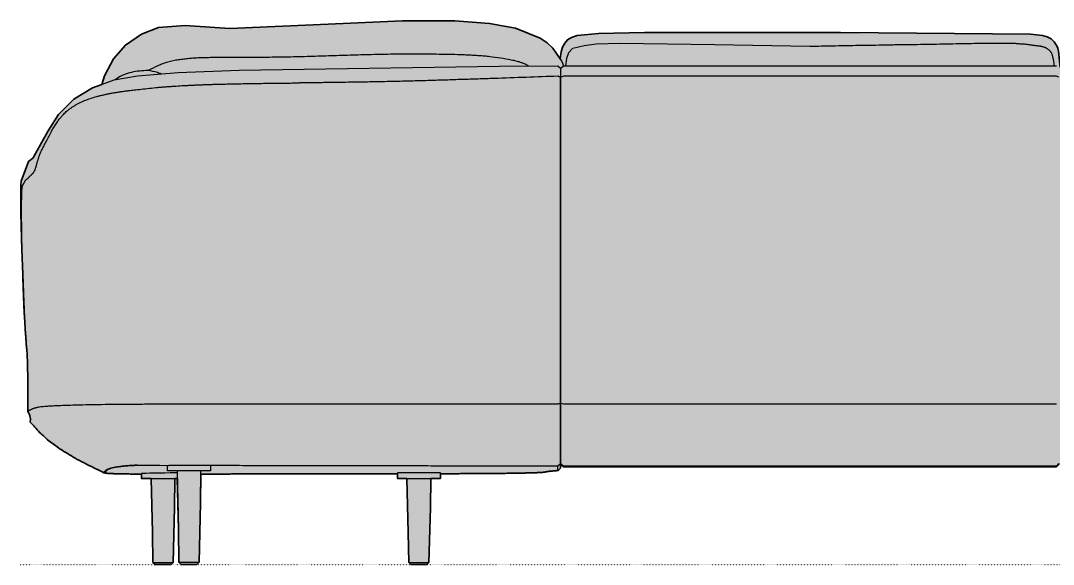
# Model space of a CAD drawing. Header units: millimetres. Extents: x -9 to 4756, y -3292 to 797.
# Drawn here: x 0 to 1513, y -1227 to -431 of the extents above; entities that cross this region are included whole.
import ezdxf

# ---------------------------------------------------------------- set-up
doc = ezdxf.new("R2010")
doc.units = ezdxf.units.MM
doc.linetypes.add('Dots', pattern=[1, 0, -1])
doc.layers.add('Blocks', color=7, linetype='Continuous')
doc.layers.add('Blocks$Fill', color=7, linetype='Continuous', true_color=0xffffff)
for name, color, linetype, lineweight, true_color in [('Blocks$Inner', 7, 'Continuous', 25, 0x007f00), ('Blocks$Outline', 7, 'Continuous', 35, 0xff3f3f), ('Groud', 7, 'Dots', 25, 0x243775)]:
    doc.layers.add(name, color=color, linetype=linetype, lineweight=lineweight, true_color=true_color)

# ---------------------------------------------------------------- blocks, each defined once
blk = doc.blocks.new('Lune JH302 Sofa Back')
at = {"layer": 'Blocks$Fill'}
blk.add_hatch(color=256, dxfattribs=at).paths.add_polyline_path([(2350.8, 766), (2364.5, 761.8), (2392.2, 746.4), (2414.4, 727.1), (2429.7, 706.2), (2446.5, 676.9), (2457.6, 656.5), (2462.3, 652.6), (2474.9, 630.6), (2475.4, 627.3), (2475.6, 617), (2475.8, 590.3), (2474.7, 537.9), (2473.4, 510.1), (2469.4, 407), (2466.3, 366.7), (2465.4, 312.6), (2465.4, 285.2), (2465.4, 285.2), (2465.4, 285.2), (2465.4, 285.2), (2465.5, 285.2), (2465.5, 285.2), (2465.5, 285.2), (2465.5, 285.2), (2465.5, 285.2), (2465.5, 285.1), (2465.5, 285.1), (2465.5, 285.1), (2465.6, 285.1), (2465.6, 285.1), (2465.6, 285.1), (2465.6, 285.1), (2465.6, 285.1), (2465.6, 285.1), (2465.6, 285.1), (2465.6, 285.1), (2465.6, 285.1), (2465.6, 285.1), (2465.6, 285.1), (2465.6, 285.1), (2465.6, 285.1), (2465.6, 285.1), (2465.6, 285.1), (2465.6, 285.1), (2465.6, 285.1), (2465.6, 285.1), (2465.6, 285.1), (2465.6, 285.1), (2465.6, 285.1), (2465.6, 285.1), (2465.6, 285.1), (2465.6, 285), (2465.6, 285), (2465.6, 285), (2465.6, 285), (2465.6, 285), (2465.6, 285), (2465.6, 285), (2465.6, 285), (2465.6, 285), (2465.6, 285), (2465.6, 285), (2465.6, 285), (2465.6, 285), (2465.6, 285), (2465.6, 285), (2465.6, 285), (2465.6, 285), (2465.6, 285), (2465.6, 285), (2465.6, 285), (2465.6, 285), (2465.6, 285), (2465.6, 285), (2465.6, 285), (2465.6, 285), (2465.6, 285), (2465.6, 285), (2465.6, 285), (2465.6, 285), (2465.6, 285), (2465.6, 285), (2465.6, 285), (2465.6, 285), (2465.6, 285), (2465.6, 285), (2465.6, 285), (2465.6, 285), (2465.6, 285), (2465.6, 284.9), (2465.6, 284.9), (2465.6, 284.9), (2465.6, 284.9), (2465.6, 284.9), (2465.6, 284.9), (2465.6, 284.9), (2465.6, 284.9), (2465.6, 284.9), (2465.6, 284.9), (2465.6, 284.9), (2465.6, 284.9), (2465.5, 284.9), (2465.5, 284.9), (2465.5, 284.9), (2465.5, 284.9), (2465.5, 284.9), (2465.1, 283.3), (2455.2, 261.2), (2438.4, 241), (2413.2, 223.3), (2378.3, 209.3), (2358, 204.4), (2347.2, 202.5), (2335.4, 201), (2330.7, 200.7), (2321.9, 200.6), (2304.5, 200.6), (2304.5, 199.9), (2290.4, 199.9), (2287.6, 64), (2284.6, 60.9), (2261.1, 60.9), (2258.1, 64), (2257.3, 112.7), (2255.4, 199.9), (2241.3, 199.9), (2241.3, 201.1), (1688.9, 203.8), (1688.9, 203.8), (1685.4, 207.3), (1684.4, 207.3), (1680.9, 203.8), (958.5, 203.8), (955, 207.3), (954.1, 207.3), (954.1, 201.7), (952.3, 199.9), (950.5, 198.2), (950.4, 198.2), (950.1, 198.2), (949, 198.2), (948.2, 198.1), (947.5, 198.1), (945.8, 198), (939.2, 197.3), (934, 196.6), (932.6, 196.4), (930.7, 196), (930.2, 195.9), (929.3, 195.8), (927.9, 195.6), (924.6, 195.4), (902.6, 194.7), (778.5, 193.6), (778.5, 186.9), (764.4, 186.9), (761.6, 63.7), (758.6, 60.9), (735.2, 60.9), (732.2, 63.7), (731.3, 107.8), (729.4, 186.9), (715.3, 186.9), (715.3, 193.4), (427.5, 193.2), (424.8, 63.9), (421.8, 60.9), (398.4, 60.9), (395.4, 63.9), (392.8, 186.9), (389.5, 186.9), (386.8, 63.7), (383.8, 60.9), (360.3, 60.9), (357.3, 63.7), (356.5, 107.8), (354.5, 186.9), (340.4, 186.9), (340.4, 193.1), (297.7, 193.8), (291.9, 194.1), (290.6, 194.2), (290, 194.3), (289.5, 194.3), (288.5, 194.5), (288, 194.6), (287.8, 194.6), (287.6, 194.7), (287.4, 194.7), (287.3, 194.8), (286.9, 194.8), (286.6, 194.9), (286.3, 194.9), (286, 195), (285.9, 195), (285.8, 195), (285.7, 195.1), (285.6, 195.1), (285.6, 195.1), (285.5, 195.2), (285.4, 195.2), (285.4, 195.2), (285.4, 195.2), (285.3, 195.2), (285.3, 195.2), (285.3, 195.2), (285.3, 195.2), (256.4, 209.4), (243.2, 216.4), (221.4, 229.8), (204.7, 242), (191.2, 254.1), (177.5, 269.4), (177.5, 269.4), (177.5, 269.4), (177.5, 269.4), (177.4, 269.4), (177.4, 269.4), (177.4, 269.4), (177.4, 269.5), (177.4, 269.5), (177.4, 269.5), (177.4, 269.5), (177.4, 269.5), (177.4, 269.5), (177.3, 269.5), (177.3, 269.5), (177.3, 269.6), (177.3, 269.6), (177.3, 269.6), (177.3, 269.6), (177.3, 269.6), (177.3, 269.6), (177.3, 269.6), (177.3, 269.6), (177.3, 269.7), (177.3, 269.7), (177.3, 269.7), (177.3, 269.7), (177.3, 269.7), (177.3, 269.7), (177.3, 269.7), (177.2, 269.7), (177.2, 269.8), (177.2, 269.8), (177.2, 269.8), (177.2, 269.8), (177.2, 269.8), (177.2, 269.8), (177.2, 269.8), (177.2, 269.8), (177.2, 269.9), (177.2, 269.9), (177.2, 269.9), (177.2, 269.9), (177.2, 269.9), (177.2, 269.9), (177.2, 270), (177.2, 270), (177.2, 270), (177.3, 270.1), (177.3, 270.1), (177.3, 270.1), (177.3, 270.2), (177.3, 270.3), (177.3, 270.4), (177.7, 271.4), (177.8, 271.8), (177.8, 272), (177.9, 272.2), (177.9, 272.4), (177.9, 272.6), (178, 272.7), (178, 272.8), (178, 272.9), (178, 273), (178, 273.1), (178, 273.2), (178, 273.3), (178, 273.4), (178, 273.5), (178, 273.6), (178, 273.7), (178, 273.8), (178, 273.9), (178, 274), (177.9, 274.2), (177.9, 274.4), (177.8, 274.6), (177.7, 275), (177.3, 276.5), (177.2, 276.9), (177.1, 277.3), (177, 278.2), (176.8, 279), (176.8, 279.4), (176.7, 279.8), (175.3, 282.6), (174.6, 284), (174.3, 284.6), (174.1, 285.2), (173.4, 359.3), (173.1, 366.6), (172.8, 370.9), (168.8, 429.6), (166.8, 486.1), (163.7, 591), (163.6, 604.3), (163.9, 616.3), (164.1, 622.2), (175.1, 651), (181.5, 656), (182.5, 657.6), (203.6, 695.8), (219.1, 719.8), (241.6, 742.3), (268.5, 758.8), (282.4, 763.9), (286.1, 776.6), (299.6, 801.3), (317.3, 821.4), (340.7, 837.6), (365.6, 847.3), (404.7, 850.4), (469.9, 845.8), (614.1, 852.4), (722.8, 857.4), (799.7, 857), (850.3, 853.4), (888.2, 846.5), (924.7, 832), (934.7, 824.9), (943, 817), (953.7, 801.5), (953.7, 802.1), (955.3, 811.7), (957.3, 818.7), (960.4, 824.4), (964.7, 829.1), (970.6, 832.9), (978.8, 835.5), (989.6, 836.8), (1010.1, 838.6), (1077.4, 840), (1642.8, 837.5), (1660.1, 835.6), (1667.2, 833.6), (1672.8, 830.6), (1677.5, 826.4), (1681.2, 820.7), (1682.6, 817.2), (1683.9, 812.7), (1686.4, 788.9), (1688.9, 791.4), (1689.3, 791.4), (1695.7, 799.3), (1703.9, 807), (1714, 814), (1751.3, 828.4), (1776.7, 833.3), (2056.6, 831.8), (2130.2, 827.7), (2208.5, 830), (2241.9, 832.4), (2269.1, 830.2), (2296.3, 821.1), (2319, 806.9), (2338.3, 787.1)], flags=0)
at = {"layer": 'Blocks$Inner'}
for p, q in [((340.7, 837.6), (365.6, 847.3)), ((365.6, 847.3), (404.7, 850.4)), ((404.7, 850.4), (469.9, 845.8)), ((469.9, 845.8), (614.1, 852.4)), ((614.1, 852.4), (722.8, 857.4)), ((722.8, 857.4), (799.7, 857)), ((799.7, 857), (850.3, 853.4)), ((850.3, 853.4), (888.2, 846.5)), ((317.3, 821.4), (340.7, 837.6)), ((888.2, 846.5), (924.7, 832)), ((924.7, 832), (934.7, 824.9)), ((299.6, 801.3), (317.3, 821.4)), ((934.7, 824.9), (943, 817)), ((943, 817), (956.2, 797.7)), ((963.3, 801.8), (961.6, 791.4)), ((966.2, 810.4), (963.3, 801.8)), ((972.1, 816.4), (966.2, 810.4)), ((286.1, 776.6), (299.6, 801.3)), ((955, 787.9), (958.5, 791.4)), ((955, 774.6), (955, 787.9)), ((956.2, 797.7), (958.5, 791.4)), ((958.5, 791.4), (1680.9, 791.4)), ((282.4, 763.9), (286.1, 776.6)), ((956.8, 296.1), (955, 296.5)), ((958.5, 295.7), (956.8, 296.1)), ((1680.9, 295.7), (958.5, 295.7)), ((381.2, 206), (383.7, 206.1)), ((383.7, 206.1), (387, 206.2)), ((387, 206.2), (394.7, 206.2)), ((394.7, 206.2), (401.6, 206.1)), ((401.6, 206.1), (437.6, 206)), ((950.6, 205.1), (954.1, 208.6)), ((958.5, 205.1), (958.5, 203.8)), ((340.4, 193.9), (340.4, 186.9)), ((340.4, 186.9), (392.8, 186.9)), ((347.2, 194.2), (343.2, 194.1)), ((352.8, 194.3), (347.2, 194.2)), ((359.5, 194.5), (352.8, 194.3)), ((367.1, 194.6), (359.5, 194.5)), ((374.9, 194.7), (367.1, 194.6)), ((382.6, 194.8), (374.9, 194.7)), ((389.6, 194.9), (382.6, 194.8)), ((392.7, 194.9), (389.6, 194.9))]:
    blk.add_line(p, q, dxfattribs=at)
for points in [[(1686.4, 788.9), (1683.9, 812.7), (1682.6, 817.2), (1681.2, 820.7), (1677.5, 826.4), (1672.8, 830.6), (1667.2, 833.6), (1660.1, 835.6), (1642.8, 837.5), (1364.4, 840), (1319.7, 839.9), (1077.4, 840), (1010.1, 838.6), (989.6, 836.8), (978.8, 835.5), (970.6, 832.9), (964.7, 829.1), (960.4, 824.4), (957.3, 818.7), (955.3, 811.7), (953.7, 802.1), (953.7, 801.5)], [(1319.7, 819.5), (1180.4, 822), (1041.2, 824.1), (1006.4, 822.8), (989.1, 820.6), (972.2, 816.4)], [(166.8, 485.4), (165.2, 522), (164.3, 556.5), (163.9, 576.1), (163.7, 591), (163.6, 604.3), (163.9, 616.3), (164.1, 622.2), (175.1, 651), (181.5, 656), (182.5, 657.6), (185.2, 662.7), (203.6, 695.8), (219.1, 719.8), (241.6, 742.3), (268.5, 758.8), (300.5, 770.5), (334.6, 776.5), (394.3, 781.6), (483.4, 784.9), (864.6, 790.7), (950.6, 791.4), (954.1, 787.9), (954.1, 774.6)], [(1684.4, 774.6), (1682.6, 775.3), (1680.9, 776.1), (958.5, 776.1), (956.8, 775.3), (955, 774.6)], [(173.1, 366.6), (172.8, 370.9), (172.2, 378.5), (171.8, 383.4), (171.5, 387.1), (171, 394), (170.5, 400.2), (170.1, 406.2), (169.4, 417.9), (168.8, 429.6), (167.8, 453.2), (166.9, 480.6), (166.2, 504.5), (166, 511.1)], [(441.7, 206), (441.7, 197.9), (378.5, 197.9), (378.5, 205.8)], [(392.6, 197.9), (394.5, 111.9), (395.4, 63.9), (396.1, 63.9), (398.6, 63.9), (402.4, 63.9), (407.1, 63.9), (412.2, 63.9), (417.1, 63.9), (421.1, 63.9), (423.8, 63.9), (424.8, 63.9)], [(395.4, 63.9), (395.4, 63.9), (398.4, 60.9), (421.8, 60.9), (424.8, 63.9), (426.8, 151.2), (427.6, 197.9)], [(955, 207.3), (954.1, 207.3)], [(354.5, 186.9), (356.5, 107.8), (357.3, 63.7), (360.3, 60.9), (383.8, 60.9), (386.8, 63.7), (388.8, 144), (389.5, 186.9)], [(729.4, 186.9), (731.3, 107.8), (732.2, 63.7), (735.2, 60.9), (758.6, 60.9), (761.6, 63.7), (763.7, 144), (764.4, 186.9)], [(357.3, 63.7), (357.3, 63.7), (358.1, 63.7), (360.5, 63.7), (364.3, 63.7), (369.1, 63.7), (374.2, 63.7), (379, 63.7), (383.1, 63.7), (385.7, 63.7), (386.8, 63.7)], [(732.2, 63.7), (733, 63.7), (735.4, 63.7), (739.2, 63.7), (743.9, 63.7), (749.1, 63.7), (753.9, 63.7), (758, 63.7), (760.6, 63.7), (761.6, 63.7)]]:
    blk.add_lwpolyline(points, dxfattribs=at)
for points in [[(955, 208.6), (956.8, 206.8), (958.5, 205.1), (1680.9, 205.1), (1682.6, 206.8), (1684.4, 208.6), (1684.4, 207.3), (1680.9, 203.8), (958.5, 203.8), (955, 207.3)], [(778.5, 195.1), (743.6, 195.1), (733.1, 195.1), (724.2, 195), (715.3, 195), (715.3, 186.9), (778.5, 186.9)]]:
    blk.add_lwpolyline(points, close=True, dxfattribs=at)
for points, knots in [([(1677.7, 791.4), (1677.7, 791.5), (1677.7, 791.6), (1677.6, 791.7), (1677.6, 792.1), (1677.5, 793.2), (1677.2, 795.7), (1676.7, 798.8), (1676.2, 801.3), (1675.8, 803.2), (1675.5, 804.6), (1675.2, 805.8), (1674.7, 807.3), (1674.2, 808.8), (1673.5, 810.1), (1672.9, 811), (1672.3, 811.8), (1671.7, 812.6), (1670.8, 813.6), (1669.5, 814.7), (1668.1, 815.8), (1666.9, 816.6), (1666, 817.1), (1665.1, 817.5), (1663.8, 818.1), (1662.1, 818.7), (1660.4, 819.1), (1659, 819.5), (1658.1, 819.7), (1657.4, 819.8), (1656.7, 820), (1655.6, 820.1), (1654, 820.3), (1652.2, 820.4), (1650.4, 820.6), (1648.9, 820.8), (1647.2, 821), (1645.5, 821.2), (1643.7, 821.5), (1641.8, 821.9), (1639.7, 822.2), (1637.2, 822.5), (1634.8, 822.7), (1632.7, 822.9), (1631, 823), (1629.2, 823.1), (1627.3, 823.2), (1625, 823.4), (1622.3, 823.7), (1618.1, 823.9), (1612, 824.1), (1602.1, 824.2), (1592.5, 824.2), (1579.9, 824), (1564.8, 823.8), (1547.7, 823.5), (1529.3, 823.2), (1510.1, 822.8), (1490.8, 822.5), (1475.1, 822.2), (1463, 822), (1454.3, 821.9), (1445.8, 821.8), (1434.5, 821.6), (1420.4, 821.3), (1403.5, 821.1), (1381, 820.7), (1353, 820.2), (1330.8, 819.7), (1319.7, 819.5)], [0.6914513, 0.6914513, 0.6914513, 0.6914513, 0.6920154, 0.6920154, 0.6920154, 0.6939655, 0.6982759, 0.7068966, 0.7155172, 0.7198276, 0.7241379, 0.7284483, 0.7327586, 0.7413793, 0.75, 0.7543103, 0.7586207, 0.762931, 0.7672414, 0.7758621, 0.7844828, 0.7887931, 0.7931034, 0.7974138, 0.8017241, 0.8103448, 0.8189655, 0.8232759, 0.8275862, 0.8297414, 0.8318966, 0.8362069, 0.8448276, 0.8534483, 0.8577586, 0.862069, 0.8663793, 0.8706897, 0.875, 0.8793103, 0.8836207, 0.887931, 0.8922414, 0.8943966, 0.8965517, 0.8987069, 0.9008621, 0.9051724, 0.9094828, 0.9137931, 0.9224138, 0.9267241, 0.9310345, 0.9353448, 0.9396552, 0.9439655, 0.9482759, 0.9525862, 0.9568966, 0.9612069, 0.9633621, 0.9655172, 0.9676724, 0.9698276, 0.9741379, 0.9784483, 0.9827586, 0.9913793, 1, 1, 1, 1]), ([(881.9, 799.7), (876.7, 800.8), (866.4, 802.6), (853.5, 804.4), (843, 805.5), (835.2, 806), (827.3, 806.5), (819.4, 806.9), (811.6, 807.3), (801, 807.6), (787.7, 807.9), (772.1, 808.1), (751.1, 808.3), (724.8, 808.3), (693.3, 808), (661.8, 807.2), (630.3, 806.2), (598.8, 805.2), (567.3, 804.3), (535.9, 803.7), (509.6, 803.5), (488.6, 803.5), (472.8, 803.4), (459.7, 803.4), (449.2, 803.4), (441.3, 803.2), (433.5, 803.1), (425.7, 802.9), (419.2, 802.6), (414, 802.2), (410.1, 801.8), (406.2, 801.4), (401, 800.8), (394.5, 800), (388, 799), (383, 797.8), (379.2, 796.8), (375.5, 795.6), (370.6, 793.9), (362.2, 790.5), (355.1, 786.9), (350.5, 784.2)], [1, 1, 1, 1, 1.029412, 1.058824, 1.073529, 1.088235, 1.102941, 1.117647, 1.132353, 1.147059, 1.176471, 1.205882, 1.235294, 1.294118, 1.352941, 1.411765, 1.470588, 1.529412, 1.588235, 1.647059, 1.705882, 1.735294, 1.764706, 1.794118, 1.808824, 1.823529, 1.838235, 1.852941, 1.867647, 1.875, 1.882353, 1.889706, 1.897059, 1.911765, 1.926471, 1.933824, 1.941176, 1.948529, 1.955882, 1.970588, 2, 2, 2, 2]), ([(907.6, 791), (907.3, 791.2), (907.1, 791.3), (906.8, 791.4), (906.2, 791.8), (904.8, 792.5), (902.5, 793.6), (900.3, 794.6), (898.1, 795.4), (895.1, 796.5), (889.7, 798.2), (885.1, 799.2), (881.9, 799.7)], [0.93376813, 0.93376813, 0.93376813, 0.93376813, 0.93557403, 0.93557403, 0.93557403, 0.94047619, 0.94642857, 0.95238095, 0.95833333, 0.96428571, 0.97619048, 1, 1, 1, 1]), ([(350.5, 784.2), (346.2, 784.2), (337.8, 783.9), (325.7, 781.9), (314.4, 778.3), (306.8, 774.4), (303, 771.7), (302.2, 771.1), (302, 771), (301.9, 770.9), (301.7, 770.7)], [1, 1, 1, 1, 1.1428571, 1.2857143, 1.4285714, 1.5714286, 1.6106572, 1.6106572, 1.6106572, 1.6179723, 1.6179723, 1.6179723, 1.6179723]), ([(368.9, 779.4), (368.4, 779.7), (367.9, 779.9), (367.4, 780), (366.2, 780.5), (360.8, 782.4), (355.1, 783.6), (350.5, 784.2)], [0.301456, 0.301456, 0.301456, 0.301456, 0.3620141, 0.3620141, 0.3620141, 0.5, 1, 1, 1, 1]), ([(950.6, 776), (935, 775.5), (903.9, 774.3), (864.8, 773), (833.5, 771.9), (810, 771.2), (790.3, 770.5), (774.5, 770), (762.8, 769.7), (750.8, 769.3), (734.3, 768.9), (713.2, 768.3), (687.4, 767.8), (661.8, 767.3), (636.8, 767), (613.1, 766.7), (594.8, 766.4), (581.4, 766.3), (575.1, 766.2), (572.1, 766.2)], [585.41451588, 585.41451588, 585.41451588, 585.41451588, 585.4225804, 585.43064491, 585.43467717, 585.43870943, 585.44274169, 585.44475782, 585.44677395, 585.44879008, 585.4508062, 585.45483846, 585.45887072, 585.46290298, 585.46693524, 585.4709675, 585.47499975, 585.47701588, 585.47903031, 585.47903031, 585.47903031, 585.47903031]), ([(954.1, 296.5), (954.1, 297.7), (954.1, 305.8), (954.1, 325.3), (954.1, 352), (954.1, 380.2), (954.1, 405.5), (954.1, 430.9), (954.1, 456.4), (954.1, 481.9), (954.1, 515.9), (954.1, 549.9), (954.1, 583.7), (954.1, 614.6), (954.1, 651.1), (954.1, 686), (954.1, 713.3), (954.1, 733.1), (954.1, 753.6), (954.1, 767.3), (954.1, 774.6)], [98.867897, 98.867897, 98.867897, 98.867897, 102.409734, 123.594216, 158.180204, 183.782136, 209.384068, 234.931232, 260.478397, 286.056492, 311.634587, 362.58575, 387.849148, 413.112546, 455.562822, 498.013098, 518.751059, 539.48902, 559.765093, 583.414516, 583.414516, 583.414516, 583.414516]), ([(955, 296.5), (955, 298.6), (955, 304.5), (955, 315.5), (955, 330.8), (955, 347.5), (955, 368.6), (955, 392.9), (955, 421.4), (955, 450), (955, 478.7), (955, 507.4), (955, 535.1), (955, 562.6), (955, 582.9), (955, 597), (955, 605.2), (955, 614.4), (955, 629.2), (955, 648.5), (955, 668), (955, 683.2), (955, 694.4), (955, 709.5), (955, 724.5), (955, 739.2), (955, 754.8), (955, 766.5), (955, 774.6)], [1232.648582, 1232.648582, 1232.648582, 1232.648582, 1238.845337, 1250.761397, 1266.031219, 1285.481821, 1301.568934, 1330.37162, 1359.139228, 1387.880109, 1416.647575, 1445.423298, 1474.082148, 1499.532109, 1527.953315, 1535.057726, 1542.162138, 1552.49125, 1562.820362, 1586.698556, 1610.576751, 1621.836667, 1633.096584, 1644.761171, 1668.094535, 1679.556298, 1691.01806, 1717.202498, 1717.202498, 1717.202498, 1717.202498]), ([(166.1, 510.7), (166, 512.3), (165.9, 515.2), (165.8, 518.9), (165.7, 522.2), (165.6, 525), (165.6, 527.6), (165.5, 530.1), (165.4, 532.6), (165.4, 535.4), (165.3, 538.3), (165.3, 541.9), (165.2, 546.3), (165.1, 551.5), (165, 556.7), (165, 561.8), (164.9, 568.6), (164.9, 576.7), (164.9, 584.1), (164.9, 589.6), (165, 593.5), (165, 597.3), (165.1, 600.9), (165.2, 603.5), (165.2, 605.4), (165.3, 606.4), (165.3, 607.1), (165.3, 607.6), (165.4, 608.1), (165.4, 608.6), (165.4, 609), (165.4, 609.6), (165.5, 610.3), (165.6, 611.3), (165.7, 612.6), (165.9, 613.8), (166.2, 615.3), (166.6, 616.3), (167.1, 617), (167.5, 617.5), (167.8, 618.1), (168.1, 618.7), (168.3, 619.2), (168.6, 619.7), (168.9, 620.4), (169.4, 621.5), (170.1, 622.7), (170.8, 623.8), (171.6, 624.6), (172.4, 625.2), (173.1, 625.8), (173.7, 626.2), (174.1, 626.6), (174.5, 626.9), (175.1, 627.4), (175.8, 628.1), (176.6, 629), (177.7, 630.2), (178.9, 631.4), (180, 632.5), (180.7, 633.2), (181.5, 634), (182.3, 634.9), (183.1, 636), (183.7, 637.1), (184.1, 638), (184.5, 638.9), (184.8, 639.6), (185, 640.2), (185.3, 640.9), (185.5, 641.7), (185.8, 642.7), (186.2, 643.8), (186.6, 645.2), (187, 646.8), (187.6, 648.7), (188.1, 650.4), (188.7, 652.5), (189.5, 655.3), (190.7, 659.1), (192.2, 663), (193.6, 666.2), (194.8, 668.6), (196.2, 671.3), (197.7, 674.2), (199.4, 677.4), (201.9, 682.2), (204.5, 687.2), (207.1, 692.1), (208.9, 695.6), (210.7, 698.8), (213.2, 703), (216.3, 707.9), (219.4, 712.2), (221.8, 715.2), (223.5, 717.3), (225.1, 719.1), (227.1, 721.1), (229.2, 723.1), (231.2, 724.9), (233, 726.4), (234.5, 727.6), (236.1, 728.8), (238.3, 730.3), (241.3, 732.3), (245, 734.5), (250.2, 737.2), (257, 740.3), (265.7, 743.5), (273.5, 745.9), (279.9, 747.6), (284.8, 748.7), (289.7, 749.8), (294.5, 750.8), (298.7, 751.6), (302.2, 752.2), (305, 752.6), (307.7, 753), (311.3, 753.6), (315.7, 754.2), (321.9, 754.9), (329.6, 755.9), (339.8, 757.1), (351.9, 758.4), (362.5, 759.5), (370.8, 760.2), (376.8, 760.7), (382.6, 761.1), (390.2, 761.6), (397.8, 762.1), (405.3, 762.5), (411.1, 762.8), (415.9, 763), (419.8, 763.2), (422.8, 763.3), (425.8, 763.4), (429.4, 763.6), (433.8, 763.8), (438.9, 763.9), (444.1, 764.1), (449.8, 764.3), (456.1, 764.4), (462.3, 764.6), (467.7, 764.7), (472.2, 764.8), (477, 764.9), (483.3, 765), (491.5, 765.2), (501.9, 765.4), (516.9, 765.6), (534.2, 765.8), (552, 766), (563.2, 766.1), (569, 766.2), (572.1, 766.2)], [0.1612903, 0.1612903, 0.1612903, 0.1612903, 0.1653226, 0.1693548, 0.1733871, 0.1774194, 0.1814516, 0.1854839, 0.1895161, 0.1935484, 0.1975806, 0.2016129, 0.2096774, 0.2177419, 0.2258065, 0.233871, 0.2419355, 0.2580645, 0.2741935, 0.2822581, 0.2903226, 0.2983871, 0.3064516, 0.3145161, 0.3185484, 0.3225806, 0.3245968, 0.3266129, 0.3306452, 0.3346774, 0.3387097, 0.3427419, 0.3467742, 0.3508065, 0.3548387, 0.358871, 0.3629032, 0.3709677, 0.375, 0.3790323, 0.3830645, 0.3850806, 0.3870968, 0.3891129, 0.391129, 0.3951613, 0.3991935, 0.4032258, 0.4072581, 0.4112903, 0.4153226, 0.4173387, 0.4193548, 0.421371, 0.4233871, 0.4274194, 0.4314516, 0.4354839, 0.4435484, 0.4475806, 0.4516129, 0.4556452, 0.4596774, 0.4677419, 0.4717742, 0.4758065, 0.4798387, 0.4818548, 0.483871, 0.4858871, 0.4879032, 0.4919355, 0.4959677, 0.5, 0.5080645, 0.5120968, 0.516129, 0.5201613, 0.5241935, 0.5322581, 0.5403226, 0.5443548, 0.5483871, 0.5524194, 0.5564516, 0.5604839, 0.5645161, 0.5725806, 0.5766129, 0.5806452, 0.5846774, 0.5887097, 0.5967742, 0.6048387, 0.608871, 0.6129032, 0.6169355, 0.6209677, 0.6290323, 0.6370968, 0.641129, 0.6451613, 0.6491935, 0.6532258, 0.6612903, 0.6693548, 0.6774194, 0.6935484, 0.7096774, 0.7258065, 0.733871, 0.7419355, 0.75, 0.7580645, 0.766129, 0.7701613, 0.7741935, 0.7782258, 0.7822581, 0.7903226, 0.7983871, 0.8064516, 0.8145161, 0.8225806, 0.8306452, 0.8346774, 0.8387097, 0.8427419, 0.8467742, 0.8548387, 0.858871, 0.8629032, 0.8669355, 0.8689516, 0.8709677, 0.8729839, 0.875, 0.8790323, 0.8830645, 0.8870968, 0.891129, 0.8951613, 0.8991935, 0.9012097, 0.9032258, 0.9052419, 0.9072581, 0.9112903, 0.9153226, 0.9193548, 0.9274194, 0.9314516, 0.9334677, 0.9354839, 0.9354839, 0.9354839, 0.9354839]), ([(174.1, 285.2), (174.1, 286.6), (174.1, 289.4), (174.1, 293.9), (174.1, 297.9), (174.1, 301.1), (174.1, 303.6), (174.1, 306.1), (174.1, 309), (174.1, 311.8), (174.1, 315), (174.1, 317.6), (174.1, 320.2), (174, 322.5), (174, 324.4), (174, 326.4), (174, 329.1), (174, 332.4), (173.9, 336.6), (173.8, 341.3), (173.7, 346.5), (173.6, 352.4), (173.4, 358), (173.3, 362.9), (173.2, 365.4), (173.1, 366.6)], [1.99988911, 1.99988911, 1.99988911, 1.99988911, 2.00795205, 2.01601671, 2.02408137, 2.0281137, 2.03214603, 2.03617836, 2.04021069, 2.04827535, 2.05230768, 2.05634001, 2.06037234, 2.0623885, 2.06440467, 2.06642083, 2.068437, 2.07246933, 2.07650166, 2.08053399, 2.08456632, 2.08859865, 2.09263098, 2.09464714, 2.09640991, 2.09640991, 2.09640991, 2.09640991]), ([(950.6, 295.7), (941.8, 295.8), (924.2, 295.7), (897.8, 295.7), (871.4, 295.8), (845, 295.8), (818.5, 295.7), (792.1, 295.8), (765.7, 295.8), (739.3, 295.7), (712.9, 295.7), (686.4, 295.8), (660, 295.7), (633.6, 295.7), (607.1, 295.7), (580.7, 295.7), (554.3, 295.7), (527.9, 295.7), (501.5, 295.7), (475, 295.7), (448.7, 295.6), (422.3, 295.6), (387.4, 295.5), (352.9, 295.4), (320.4, 295.2), (297.5, 295), (276.7, 294.8), (258.5, 294.4), (242.9, 294), (229.9, 293.6), (219.2, 293.3), (210.7, 292.8), (203.9, 292.5), (198.7, 292), (194.5, 291.7), (191.2, 291.2), (188.6, 290.8), (186.5, 290.3), (184.8, 289.9), (183.3, 289.5), (182.1, 289.1), (181, 288.6), (180.1, 288.2), (179.2, 287.8), (178.2, 287.4), (177.3, 286.9), (176.3, 286.5), (175.4, 286.1), (174.6, 285.6), (174.2, 285.3), (174.1, 285.2)], [0.9998897, 0.9998897, 0.9998897, 0.9998897, 1.0202973, 1.0407054, 1.0611136, 1.0815218, 1.1019299, 1.1223381, 1.1427463, 1.1631544, 1.1835626, 1.2039707, 1.2243789, 1.2447871, 1.2651952, 1.2856034, 1.3060116, 1.3264197, 1.3468279, 1.367236, 1.3876442, 1.4080524, 1.4284605, 1.4692769, 1.489685, 1.5100932, 1.5305014, 1.5509095, 1.5713177, 1.5917258, 1.612134, 1.6325422, 1.6529503, 1.6733585, 1.6937667, 1.7141748, 1.734583, 1.7549912, 1.7753993, 1.7958075, 1.8162156, 1.8366238, 1.857032, 1.8774401, 1.8978483, 1.9182565, 1.9386646, 1.9590728, 1.9794809, 1.9998891, 1.9998891, 1.9998891, 1.9998891]), ([(954.1, 296.5), (953.5, 296.4), (952.4, 296.2), (951.2, 295.9), (950.6, 295.7)], [0, 0, 0, 0, 0.5, 0.9998897, 0.9998897, 0.9998897, 0.9998897]), ([(955, 208.6), (955, 209.2), (955, 211.4), (955, 216.3), (955, 221.8), (955, 226.9), (955, 232.8), (955, 239.5), (955, 246.9), (955, 253.4), (955, 259.1), (955, 263.6), (955, 268.3), (955, 275.1), (955, 284.4), (955, 292.5), (955, 296.5)], [0, 0, 0, 0, 26.876289, 53.752003, 67.230312, 80.708621, 94.186945, 107.66527, 119.291702, 130.918135, 136.731707, 142.545279, 148.358851, 154.172424, 167.007245, 179.671986, 179.671986, 179.671986, 179.671986]), ([(176.7, 279.8), (176.2, 280.7), (175.2, 282.7), (174.4, 284.4), (174.1, 285.2)], [6.8117097, 6.8117097, 6.8117097, 6.8117097, 7.3116983, 7.8117031, 7.8117031, 7.8117031, 7.8117031]), ([(177.5, 269.4), (177.2, 269.6), (177.3, 270.2), (177.5, 271), (177.9, 272), (178.1, 273.1), (177.9, 274.2), (177.8, 274.9), (177.5, 275.8), (177.3, 276.5), (177.1, 277.3), (177, 278.2), (176.8, 279), (176.8, 279.5), (176.7, 279.8)], [6.5162552, 6.5162552, 6.5162552, 6.5162552, 6.5389825, 6.5617098, 6.5844371, 6.6298917, 6.652619, 6.6753463, 6.6980736, 6.7208009, 6.7435282, 6.7662555, 6.7889828, 6.8117097, 6.8117097, 6.8117097, 6.8117097]), ([(285.3, 195.2), (285.1, 195.3), (285, 195.5), (284.9, 195.9), (285.3, 196.3), (286.3, 196.9), (287.2, 197.4), (287.8, 197.9), (288.1, 198.4), (288.4, 198.9), (288.9, 199.3), (289.7, 199.8), (290.7, 200.2), (291.7, 200.6), (292.7, 201), (293.7, 201.3), (294.7, 201.7), (295.8, 202.1), (297.1, 202.4), (298.7, 202.7), (300.6, 203.1), (302.8, 203.4), (305.4, 203.8), (308.1, 204.1), (310.8, 204.4), (313.5, 204.8), (316.5, 205.1), (320.1, 205.4), (324, 205.7), (327.9, 205.9), (331.3, 206), (335.3, 206.2), (340.3, 206.3), (343.7, 206.4), (378.8, 205.8)], [0.5166667, 0.5166667, 0.5166667, 0.5166667, 0.525, 0.5333333, 0.55, 0.5666667, 0.5833333, 0.6, 0.6166667, 0.6333333, 0.65, 0.6666667, 0.6833333, 0.7, 0.7166667, 0.7333333, 0.75, 0.7666667, 0.7833333, 0.8, 0.8166667, 0.8333333, 0.85, 0.8666667, 0.8833333, 0.9, 0.9166667, 0.9333333, 0.95, 0.9583333, 0.9666667, 0.975, 0.9833333, 0.9916667, 0.9916667, 0.9916667, 0.9916667]), ([(334.4, 206.1), (334.2, 206.1), (333.4, 206.1), (332.1, 206), (330.7, 206), (329, 205.9), (327.2, 205.8), (324.8, 205.7), (322.2, 205.5), (320.1, 205.3), (318.6, 205.2), (317.5, 205.1), (316.6, 205), (315.8, 204.9), (315.1, 204.9), (314.5, 204.8), (313.8, 204.7), (313.2, 204.6), (312.7, 204.6), (312.3, 204.5), (312, 204.5), (311.7, 204.4), (311.4, 204.4), (311.2, 204.4), (310.8, 204.3), (310.4, 204.3), (309.9, 204.2), (309.2, 204.1), (308.2, 204), (307, 203.9), (305.8, 203.7), (304.5, 203.5), (303.5, 203.4), (302.7, 203.2), (302.1, 203.1), (301.5, 203), (300.6, 202.7), (299.4, 202.4), (298, 202.1), (296.5, 201.6), (295.1, 201.2), (294, 200.8), (293.2, 200.5), (292.6, 200.3), (292.1, 200.1), (291.8, 200), (291.6, 199.9), (291.4, 199.8), (291.1, 199.6), (290.8, 199.5), (290.5, 199.3), (290.1, 199), (289.7, 198.7), (289.4, 198.3), (289.1, 197.9), (288.8, 197.6), (288.5, 197.2), (288.2, 196.9), (287.9, 196.6), (287.6, 196.4), (287.2, 196.1), (287, 195.9), (286.7, 195.7), (286.5, 195.6), (286.5, 195.4), (286.5, 195.3), (286.5, 195.2), (286.5, 195.1), (286.6, 195), (286.8, 194.9), (287.2, 194.8), (287.6, 194.7), (288, 194.6), (288.5, 194.5), (288.9, 194.4), (289.2, 194.4), (289.6, 194.3), (290, 194.3), (290.8, 194.2), (291.9, 194.1), (293, 194), (294, 194), (294.7, 194), (295.4, 193.9), (296.4, 193.9), (297.6, 193.8), (299.2, 193.8), (301, 193.7), (303.1, 193.6), (305.9, 193.6), (309.2, 193.5), (312.8, 193.4), (315.7, 193.4), (318.8, 193.3), (322, 193.3), (325.6, 193.2), (329.5, 193.2), (332.8, 193.2), (335.5, 193.1), (337.5, 193.1), (339.1, 193.1), (340.4, 193.1)], [0.0512821, 0.0512821, 0.0512821, 0.0512821, 0.0544872, 0.0576923, 0.0641026, 0.0705128, 0.0769231, 0.0833333, 0.0897436, 0.0961538, 0.099359, 0.1025641, 0.1057692, 0.1089744, 0.1121795, 0.1153846, 0.1185897, 0.1217949, 0.1233974, 0.125, 0.1266026, 0.1274038, 0.1282051, 0.1290064, 0.1298077, 0.1314103, 0.1330128, 0.1346154, 0.1378205, 0.1410256, 0.1442308, 0.1474359, 0.150641, 0.1522436, 0.1538462, 0.1554487, 0.1570513, 0.1602564, 0.1634615, 0.1666667, 0.1698718, 0.1730769, 0.1746795, 0.1762821, 0.1778846, 0.1786859, 0.1794872, 0.1802885, 0.1810897, 0.1826923, 0.1842949, 0.1858974, 0.1891026, 0.1923077, 0.1955128, 0.1987179, 0.2019231, 0.2051282, 0.2083333, 0.2115385, 0.2147436, 0.2179487, 0.2211538, 0.224359, 0.2275641, 0.2291667, 0.2307692, 0.2323718, 0.2339744, 0.2371795, 0.2403846, 0.2435897, 0.2467949, 0.25, 0.2532051, 0.2548077, 0.2564103, 0.2596154, 0.2628205, 0.2692308, 0.275641, 0.2788462, 0.2820513, 0.2852564, 0.2884615, 0.2948718, 0.3012821, 0.3076923, 0.3141026, 0.3205128, 0.3333333, 0.3397436, 0.3461538, 0.3525641, 0.3589744, 0.3653846, 0.3717949, 0.3782051, 0.3814103, 0.3846154, 0.3895656, 0.3895656, 0.3895656, 0.3895656]), ([(378.5, 205.8), (378.5, 205.8), (378.9, 205.9), (380.1, 205.9), (381.2, 206)], [71.1218362, 71.1218362, 71.1218362, 71.1218362, 71.2072941, 71.3324666, 71.3324666, 71.3324666, 71.3324666]), ([(451.9, 206), (461.8, 206), (474.5, 206), (499.8, 205.9), (531.6, 205.9), (569.7, 205.9), (603.9, 205.8), (625.5, 205.8), (634.3, 205.8)], [37.9397503, 37.9397503, 37.9397503, 37.9397503, 37.9710003, 38.0022503, 38.0647503, 38.1272503, 38.1897503, 38.2332754, 38.2332754, 38.2332754, 38.2332754]), ([(634.3, 205.8), (643.7, 205.8), (657.5, 205.7), (684, 205.7), (722.1, 205.6), (760.2, 205.5), (798.2, 205.3), (826.5, 205.3), (842, 205.2), (844.8, 205.2)], [38.2332754, 38.2332754, 38.2332754, 38.2332754, 38.2385863, 38.3010863, 38.3635863, 38.4260863, 38.4885863, 38.5510863, 38.564934, 38.564934, 38.564934, 38.564934]), ([(778.5, 193.6), (781.7, 193.6), (785.9, 193.6), (792.7, 193.7), (801.1, 193.7), (810.4, 193.8), (817.2, 193.8), (821.7, 193.8), (825.7, 193.9), (829.8, 193.9), (833.5, 193.9), (836.4, 193.9), (838.7, 193.9), (841.1, 194), (844.1, 194), (847.7, 194), (851.9, 194), (857.5, 194.1), (864.4, 194.2), (872.2, 194.2), (879.1, 194.3), (884.4, 194.4), (888.2, 194.5), (890.9, 194.5), (893, 194.5), (894.7, 194.6), (895.9, 194.6), (897.1, 194.6), (898.6, 194.6), (900.3, 194.7), (902.5, 194.7), (904.9, 194.8), (907.9, 194.8), (911.1, 194.9), (913.8, 195), (915.8, 195.1), (917.2, 195.1), (918.4, 195.2), (920, 195.2), (921.8, 195.3), (923.5, 195.4), (924.7, 195.4), (925.5, 195.5), (926.2, 195.5), (927, 195.6), (927.9, 195.6), (928.6, 195.7), (929.2, 195.8), (929.7, 195.9), (930.2, 195.9), (930.9, 196), (931.5, 196.1), (932.1, 196.3), (932.6, 196.4), (933, 196.4), (933.4, 196.5), (933.7, 196.5), (934, 196.6), (934.4, 196.7), (935, 196.7), (935.7, 196.8), (936.4, 197), (937.1, 197.1), (937.8, 197.2), (938.4, 197.2), (938.9, 197.3), (939.2, 197.3), (939.5, 197.4), (939.9, 197.4), (940.7, 197.5), (941.8, 197.6), (942.7, 197.7), (943.4, 197.7), (943.9, 197.8), (944.2, 197.8), (944.6, 197.9), (945, 197.9), (945.3, 197.9), (945.5, 198), (945.8, 198), (946.1, 198), (946.4, 198), (946.9, 198.1), (947.5, 198.1), (948, 198.1), (948.2, 198.1)], [0.6140108, 0.6140108, 0.6140108, 0.6140108, 0.6185815, 0.6217867, 0.6281971, 0.6346075, 0.6410179, 0.6442231, 0.6474283, 0.6538387, 0.6602491, 0.6634543, 0.6666595, 0.6698647, 0.6730699, 0.6794803, 0.6858907, 0.6923011, 0.7051219, 0.7179426, 0.7307634, 0.7435842, 0.7499946, 0.756405, 0.7628154, 0.7660206, 0.7692258, 0.772431, 0.7756362, 0.7820466, 0.788457, 0.7948674, 0.8012778, 0.8076882, 0.8140986, 0.8173038, 0.820509, 0.8237142, 0.8269193, 0.8333297, 0.8397401, 0.8429453, 0.8461505, 0.8493557, 0.8525609, 0.8589713, 0.8653817, 0.8685869, 0.8717921, 0.8749973, 0.8782025, 0.8846129, 0.8878181, 0.8910233, 0.8942285, 0.8958311, 0.8974337, 0.8990363, 0.9006389, 0.9038441, 0.9070493, 0.9102545, 0.9134597, 0.9166649, 0.9198701, 0.9214727, 0.9230753, 0.9246779, 0.9262805, 0.9294857, 0.9358961, 0.9423064, 0.9455116, 0.9487168, 0.951922, 0.9551272, 0.9615376, 0.967948, 0.9711532, 0.9743584, 0.9775636, 0.9807688, 0.9871792, 0.9935896, 1, 1, 1, 1]), ([(844.8, 205.2), (865.8, 205.2), (882.8, 205.1), (910.3, 205.1), (933.6, 205.1), (944.1, 205.1), (946.3, 205.1), (948.4, 205.1), (950.6, 205.1)], [38.564934, 38.564934, 38.564934, 38.564934, 38.5862655, 38.6487655, 38.7006209, 38.7006209, 38.7006209, 38.7112655, 38.7112655, 38.7112655, 38.7112655]), ([(950.5, 198.2), (950.5, 198.4), (950.5, 199), (950.5, 199.7), (950.5, 200.5), (950.5, 201.3), (950.5, 202), (950.5, 202.8), (950.6, 203.6), (950.6, 204.3), (950.6, 204.8), (950.6, 205.1)], [0, 0, 0, 0, 0.111111, 0.222222, 0.333334, 0.444445, 0.555556, 0.666667, 0.777779, 0.88889, 1, 1, 1, 1]), ([(950.5, 198.2), (951.1, 198.8), (952.3, 199.9), (953.5, 201.1), (954.1, 201.7)], [3, 3, 3, 3, 3.5, 3.998943, 3.998943, 3.998943, 3.998943]), ([(343.2, 194.1), (342.1, 194), (340.8, 194), (340.4, 193.9), (340.4, 193.9)], [8, 8, 8, 8, 8.25, 8.4627548, 8.4627548, 8.4627548, 8.4627548]), ([(427.5, 193.2), (428.4, 193.2), (431.4, 193.2), (438.9, 193.2), (450.4, 193.2), (463.2, 193.2), (474.5, 193.3), (483.5, 193.3), (493.5, 193.3), (504.5, 193.3), (516.1, 193.3), (528.2, 193.3), (540.3, 193.3), (552.3, 193.3), (562, 193.3), (569.3, 193.3), (574.6, 193.3), (579.8, 193.3), (586.7, 193.3), (595.2, 193.3), (605.3, 193.3), (618.4, 193.3), (630.7, 193.3), (642, 193.3), (649.8, 193.3), (656.9, 193.3), (665.2, 193.3), (674.1, 193.4), (682.1, 193.4), (688.7, 193.4), (694, 193.4), (699.4, 193.4), (706.5, 193.4), (711.8, 193.4), (715.3, 193.4)], [0.4633783, 0.4633783, 0.4633783, 0.4633783, 0.4647436, 0.4679487, 0.474359, 0.4807692, 0.4839744, 0.4871795, 0.4903846, 0.4935897, 0.4967949, 0.5, 0.5032051, 0.5064103, 0.5096154, 0.5112179, 0.5128205, 0.5144231, 0.5160256, 0.5192308, 0.5224359, 0.525641, 0.5320513, 0.5352564, 0.5384615, 0.5416667, 0.5448718, 0.5512821, 0.5576923, 0.5608974, 0.5641026, 0.5673077, 0.5705128, 0.576922, 0.576922, 0.576922, 0.576922])]:
    blk.add_open_spline(points, degree=3, knots=knots, dxfattribs=at)
for points, degree in [([(952.3, 775.3), (950.6, 776)], 1), ([(954.1, 774.6), (952.3, 775.3)], 1), ([(576.3, 766.3), (576.2, 766.2), (576.1, 766.2), (576, 766.2)], 3), ([(954.1, 201.7), (954.1, 296.5)], 1), ([(191.2, 254.1), (177.5, 269.4)], 1), ([(204.7, 242), (191.2, 254.1)], 1), ([(221.4, 229.8), (204.7, 242)], 1), ([(243.2, 216.4), (221.4, 229.8)], 1), ([(256.4, 209.4), (243.2, 216.4)], 1), ([(285.4, 195.2), (256.4, 209.4)], 1), ([(437.6, 206), (448.7, 206), (450.3, 206), (451.9, 206)], 3), ([(948.2, 198.1), (948.4, 198.1), (949, 198.2), (949.7, 198.2), (950.1, 198.2)], 3), ([(950.1, 198.2), (950.2, 198.2), (950.4, 198.2), (950.5, 198.2), (950.5, 198.2)], 3), ([(287.3, 194.8), (286.2, 194.9), (285.7, 195.1), (285.4, 195.2)], 3)]:
    blk.add_open_spline(points, degree=degree, dxfattribs=at)
at = {"layer": 'Blocks$Outline'}
for points in [[(282.4, 763.9), (286.1, 776.6), (299.6, 801.3), (317.3, 821.4), (340.7, 837.6), (365.6, 847.3), (404.7, 850.4), (469.9, 845.8), (614.1, 852.4), (722.8, 857.4), (799.7, 857), (850.3, 853.4), (888.2, 846.5), (924.7, 832), (934.7, 824.9), (943, 817), (953.7, 801.5)], [(953.7, 801.5), (953.7, 802.1), (955.3, 811.7), (957.3, 818.7), (960.4, 824.4), (964.7, 829.1), (970.6, 832.9), (978.8, 835.5), (989.6, 836.8), (1010.1, 838.6), (1077.4, 840), (1319.7, 839.9), (1364.4, 840), (1642.8, 837.5), (1660.1, 835.6), (1667.2, 833.6), (1672.8, 830.6), (1677.5, 826.4), (1681.2, 820.7), (1682.6, 817.2), (1683.9, 812.7), (1686.4, 788.9)], [(166.8, 486.1), (165.2, 522), (164.3, 556.5), (163.9, 576.1), (163.7, 591), (163.6, 604.3), (163.9, 616.3), (164.1, 622.2), (175.1, 651), (181.5, 656), (182.5, 657.6), (185.2, 662.7), (203.6, 695.8), (219.1, 719.8), (241.6, 742.3), (268.5, 758.8), (282.4, 763.9)], [(955, 207.3), (954.1, 207.3)], [(1684.4, 207.3), (1680.9, 203.8), (958.5, 203.8), (955, 207.3)], [(389.5, 186.9), (388.8, 144), (386.8, 63.7), (383.8, 60.9), (360.3, 60.9), (357.3, 63.7), (356.5, 107.8), (354.5, 186.9)], [(395.4, 63.9), (394.5, 111.9), (392.8, 186.9)], [(427.5, 193.2), (426.8, 151.2), (424.8, 63.9), (421.8, 60.9), (398.4, 60.9), (395.4, 63.9)], [(729.4, 186.9), (715.3, 186.9), (715.3, 193.4)], [(764.4, 186.9), (763.7, 144), (761.6, 63.7), (758.6, 60.9), (735.2, 60.9), (732.2, 63.7), (731.3, 107.8), (729.4, 186.9)], [(778.5, 193.6), (778.5, 186.9), (764.4, 186.9)]]:
    blk.add_lwpolyline(points, dxfattribs=at)
for points, knots in [([(174.1, 285.2), (174.1, 286.6), (174.1, 289.4), (174.1, 293.9), (174.1, 297.9), (174.1, 301.1), (174.1, 303.6), (174.1, 306.1), (174.1, 309), (174.1, 311.8), (174.1, 315), (174.1, 317.6), (174.1, 320.2), (174, 322.5), (174, 324.4), (174, 326.4), (174, 329.1), (174, 332.4), (173.9, 336.6), (173.8, 341.3), (173.7, 346.5), (173.6, 352.4), (173.4, 358), (173.3, 362.9), (173.2, 365.4), (173.1, 366.6), (173, 368.1), (172.9, 369.5), (172.8, 370.9), (172.6, 373.4), (172.4, 376), (172.2, 378.5), (172, 380.2), (171.9, 381.8), (171.8, 383.4), (171.7, 384.6), (171.6, 385.9), (171.5, 387.1), (171.3, 389.4), (171.1, 391.7), (171, 394), (170.8, 396.1), (170.7, 398.2), (170.5, 400.2), (170.4, 402.2), (170.3, 404.2), (170.1, 406.2), (169.9, 410.1), (169.6, 414), (169.4, 417.9), (169.2, 421.8), (169, 425.7), (168.8, 429.6), (168.5, 437.5), (168.1, 445.4), (167.8, 453.2), (167.5, 462.4), (167.2, 471.5), (166.9, 480.6), (166.9, 482.5), (166.8, 484.3), (166.8, 486.1)], [1.999889, 1.999889, 1.999889, 1.999889, 2.007952, 2.016017, 2.024081, 2.028114, 2.032146, 2.036178, 2.040211, 2.048275, 2.052308, 2.05634, 2.060372, 2.062389, 2.064405, 2.066421, 2.068437, 2.072469, 2.076502, 2.080534, 2.084566, 2.088599, 2.092631, 2.094647, 2.09641, 2.09641, 2.09641, 3.09641, 3.09641, 3.09641, 4.09641, 4.09641, 4.09641, 5.09641, 5.09641, 5.09641, 6.09641, 6.09641, 6.09641, 7.09641, 7.09641, 7.09641, 8.09641, 8.09641, 8.09641, 9.09641, 9.09641, 9.09641, 10.09641, 10.09641, 10.09641, 11.09641, 11.09641, 11.09641, 12.09641, 12.09641, 12.09641, 13.09641, 13.09641, 13.09641, 13.326167, 13.326167, 13.326167, 13.326167]), ([(285.3, 195.2), (285.3, 195.2), (275.7, 200), (266, 204.7), (256.4, 209.4), (252, 211.7), (247.6, 214.1), (243.2, 216.4), (235.9, 220.9), (228.7, 225.3), (221.4, 229.8), (215.8, 233.9), (210.3, 238), (204.7, 242), (200.2, 246), (195.7, 250.1), (191.2, 254.1), (186.6, 259.2), (182.1, 264.3), (177.5, 269.4), (177.2, 269.6), (177.3, 270.2), (177.5, 271), (177.9, 272), (178.1, 273.1), (177.9, 274.2), (177.8, 274.9), (177.5, 275.8), (177.3, 276.5), (177.1, 277.3), (177, 278.2), (176.8, 279), (176.8, 279.5), (176.7, 279.8), (176.2, 280.7), (175.2, 282.7), (174.4, 284.4), (174.1, 285.2)], [0.517662, 0.517662, 0.517662, 0.517662, 0.517662, 1.516255, 1.516255, 1.516255, 2.516255, 2.516255, 2.516255, 3.516255, 3.516255, 3.516255, 4.516255, 4.516255, 4.516255, 5.516255, 5.516255, 5.516255, 6.516255, 6.516255, 6.516255, 6.538982, 6.56171, 6.584437, 6.629892, 6.652619, 6.675346, 6.698074, 6.720801, 6.743528, 6.766256, 6.788983, 6.81171, 6.81171, 6.81171, 7.311698, 7.811703, 7.811703, 7.811703, 7.811703]), ([(954.1, 207.3), (954.1, 205.4), (954.1, 203.5), (954.1, 201.7), (953.5, 201.1), (952.3, 199.9), (951.1, 198.8), (950.5, 198.2), (950.5, 198.2), (950.4, 198.2), (950.2, 198.2), (950.1, 198.2), (949.7, 198.2), (949, 198.2), (948.4, 198.1), (948.2, 198.1), (948, 198.1), (947.5, 198.1), (946.9, 198.1), (946.4, 198), (946.1, 198), (945.8, 198), (945.5, 198), (945.3, 197.9), (945, 197.9), (944.6, 197.9), (944.2, 197.8), (943.9, 197.8), (943.4, 197.7), (942.7, 197.7), (941.8, 197.6), (940.7, 197.5), (939.9, 197.4), (939.5, 197.4), (939.2, 197.3), (938.9, 197.3), (938.4, 197.2), (937.8, 197.2), (937.1, 197.1), (936.4, 197), (935.7, 196.8), (935, 196.7), (934.4, 196.7), (934, 196.6), (933.7, 196.5), (933.4, 196.5), (933, 196.4), (932.6, 196.4), (932.1, 196.3), (931.5, 196.1), (930.9, 196), (930.2, 195.9), (929.7, 195.9), (929.2, 195.8), (928.6, 195.7), (927.9, 195.6), (927, 195.6), (926.2, 195.5), (925.5, 195.5), (924.7, 195.4), (923.5, 195.4), (921.8, 195.3), (920, 195.2), (918.4, 195.2), (917.2, 195.1), (915.8, 195.1), (913.8, 195), (911.1, 194.9), (907.9, 194.8), (904.9, 194.8), (902.5, 194.7), (900.3, 194.7), (898.6, 194.6), (897.1, 194.6), (895.9, 194.6), (894.7, 194.6), (893, 194.5), (890.9, 194.5), (888.2, 194.5), (884.4, 194.4), (879.1, 194.3), (872.2, 194.2), (864.4, 194.2), (857.5, 194.1), (851.9, 194), (847.7, 194), (844.1, 194), (841.1, 194), (838.7, 193.9), (836.4, 193.9), (833.5, 193.9), (829.8, 193.9), (825.7, 193.9), (821.7, 193.8), (817.2, 193.8), (810.4, 193.8), (801.1, 193.7), (792.7, 193.7), (785.9, 193.6), (781.7, 193.6), (778.5, 193.6)], [-9.578469, -9.578469, -9.578469, -9.578469, -3.998943, -3.998943, -3.998943, -3.5, -3, -3, -3, -2.5, -2, -2, -2, -1.5, -1, -1, -1, -0.99359, -0.987179, -0.980769, -0.977564, -0.974358, -0.971153, -0.967948, -0.961538, -0.955127, -0.951922, -0.948717, -0.945512, -0.942306, -0.935896, -0.929486, -0.92628, -0.924678, -0.923075, -0.921473, -0.91987, -0.916665, -0.91346, -0.910254, -0.907049, -0.903844, -0.900639, -0.899036, -0.897434, -0.895831, -0.894228, -0.891023, -0.887818, -0.884613, -0.878203, -0.874997, -0.871792, -0.868587, -0.865382, -0.858971, -0.852561, -0.849356, -0.846151, -0.842945, -0.83974, -0.83333, -0.826919, -0.823714, -0.820509, -0.817304, -0.814099, -0.807688, -0.801278, -0.794867, -0.788457, -0.782047, -0.775636, -0.772431, -0.769226, -0.766021, -0.762815, -0.756405, -0.749995, -0.743584, -0.730763, -0.717943, -0.705122, -0.692301, -0.685891, -0.67948, -0.67307, -0.669865, -0.666659, -0.663454, -0.660249, -0.653839, -0.647428, -0.644223, -0.641018, -0.634608, -0.628197, -0.621787, -0.618582, -0.614011, -0.614011, -0.614011, -0.614011]), ([(287.3, 194.8), (286.2, 194.9), (285.7, 195.1), (285.4, 195.2), (285.4, 195.2), (285.3, 195.2), (285.3, 195.2), (285.3, 195.2)], [0.50318188, 0.50318188, 0.50318188, 0.50318188, 0.5162552, 0.5162552, 0.5162552, 0.51723562, 0.51723562, 0.51723562, 0.51723562, 0.51723562]), ([(340.4, 193.1), (339.1, 193.1), (337.5, 193.1), (335.5, 193.1), (332.8, 193.2), (329.5, 193.2), (325.6, 193.2), (322, 193.3), (318.8, 193.3), (315.7, 193.4), (312.8, 193.4), (309.2, 193.5), (305.9, 193.6), (303.1, 193.6), (301, 193.7), (299.2, 193.8), (297.6, 193.8), (296.4, 193.9), (295.4, 193.9), (294.7, 194), (294, 194), (293, 194), (291.9, 194.1), (290.8, 194.2), (290, 194.3), (289.6, 194.3), (289.2, 194.4), (288.9, 194.4), (288.5, 194.5), (288, 194.6), (287.6, 194.7), (287.4, 194.7), (287.3, 194.8)], [-0.3895656, -0.3895656, -0.3895656, -0.3895656, -0.3846154, -0.3814103, -0.3782051, -0.3717949, -0.3653846, -0.3589744, -0.3525641, -0.3461538, -0.3397436, -0.3333333, -0.3205128, -0.3141026, -0.3076923, -0.3012821, -0.2948718, -0.2884615, -0.2852564, -0.2820513, -0.2788462, -0.275641, -0.2692308, -0.2628205, -0.2596154, -0.2564103, -0.2548077, -0.2532051, -0.25, -0.2467949, -0.2435897, -0.2413691, -0.2413691, -0.2413691, -0.2413691]), ([(354.5, 186.9), (349.8, 186.9), (345.1, 186.9), (340.4, 186.9), (340.4, 189), (340.4, 191), (340.4, 193.1)], [-29.588857, -29.588857, -29.588857, -29.588857, -15.475039, -15.475039, -15.475039, -9.241266, -9.241266, -9.241266, -9.241266]), ([(715.3, 193.4), (711.8, 193.4), (706.5, 193.4), (699.4, 193.4), (694, 193.4), (688.7, 193.4), (682.1, 193.4), (674.1, 193.4), (665.2, 193.3), (656.9, 193.3), (649.8, 193.3), (642, 193.3), (630.7, 193.3), (618.4, 193.3), (605.3, 193.3), (595.2, 193.3), (586.7, 193.3), (579.8, 193.3), (574.6, 193.3), (569.3, 193.3), (562, 193.3), (552.3, 193.3), (540.3, 193.3), (528.2, 193.3), (516.1, 193.3), (504.5, 193.3), (493.5, 193.3), (483.5, 193.3), (474.5, 193.3), (463.2, 193.2), (450.4, 193.2), (438.9, 193.2), (431.4, 193.2), (428.4, 193.2), (427.5, 193.2)], [-0.576922, -0.576922, -0.576922, -0.576922, -0.5705128, -0.5673077, -0.5641026, -0.5608974, -0.5576923, -0.5512821, -0.5448718, -0.5416667, -0.5384615, -0.5352564, -0.5320513, -0.525641, -0.5224359, -0.5192308, -0.5160256, -0.5144231, -0.5128205, -0.5112179, -0.5096154, -0.5064103, -0.5032051, -0.5, -0.4967949, -0.4935897, -0.4903846, -0.4871795, -0.4839744, -0.4807692, -0.474359, -0.4679487, -0.4647436, -0.4633783, -0.4633783, -0.4633783, -0.4633783])]:
    blk.add_open_spline(points, degree=3, knots=knots, dxfattribs=at)
for points in [[(285.3, 195.2), (285.3, 195.2), (285.3, 195.2), (285.3, 195.2)], [(392.8, 186.9), (391.7, 186.9), (390.6, 186.9), (389.5, 186.9)]]:
    blk.add_open_spline(points, degree=3, dxfattribs=at)

msp = doc.modelspace()

# ---------------------------------------------------------------- linework, layer by layer
at = {"layer": 'Groud'}
msp.add_lwpolyline([(0, -1227.3), (2312.4, -1227.3)], dxfattribs=at)

# ---------------------------------------------------------------- block references
at = {"layer": 'Blocks'}
msp.add_blockref('Lune JH302 Sofa Back', (-163.5, -1288.2), dxfattribs=at)

doc.saveas('drawing.dxf')
